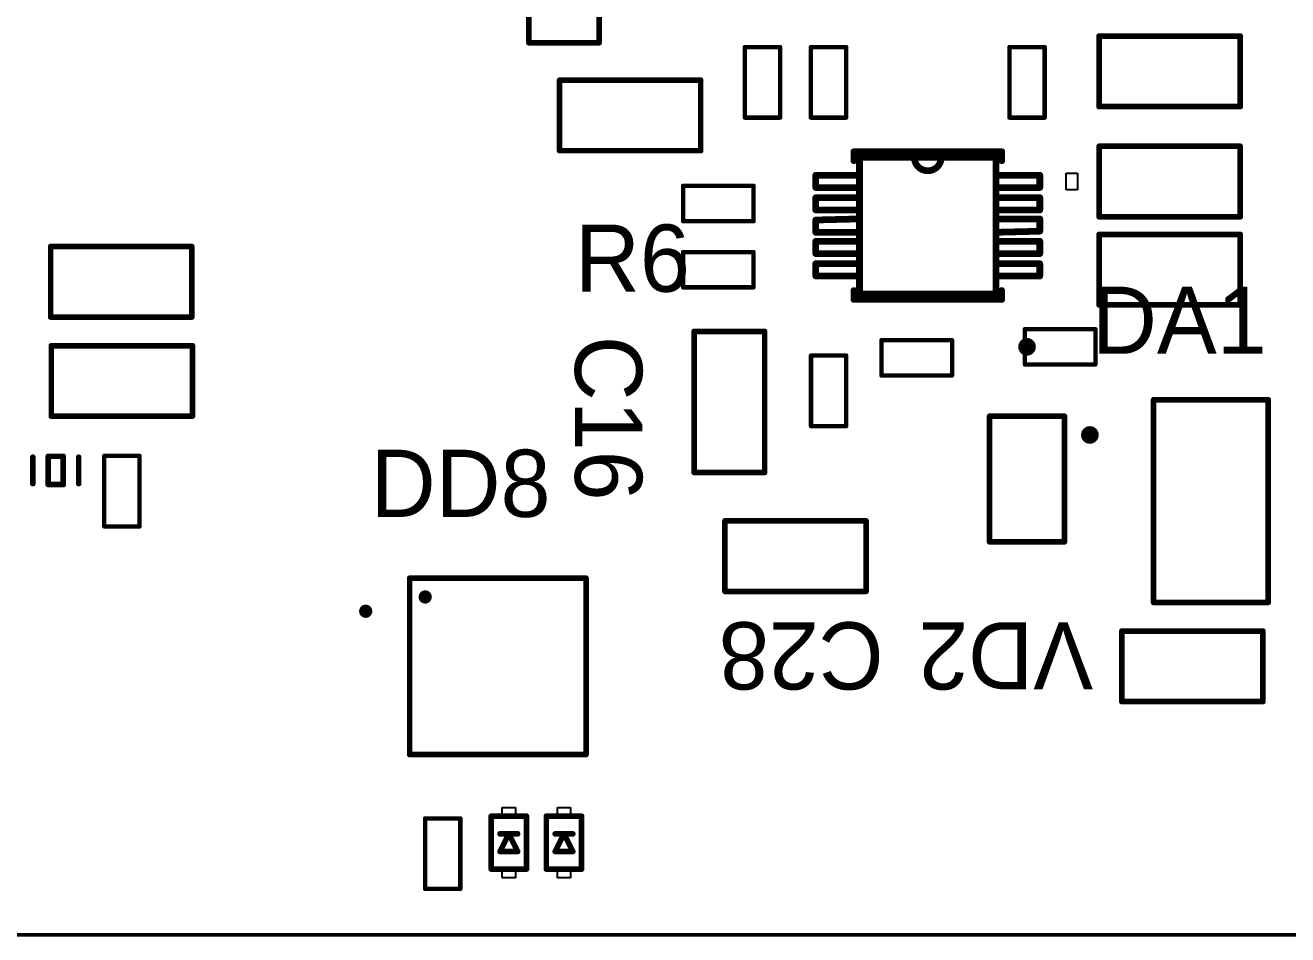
# Model space of a CAD drawing. Extents: x 3177 to 3597, y 105 to 402.
# Drawn here: x 3313.54 to 3342.17, y 282.22 to 302.86 of the extents above; entities that cross this region are included whole.
import ezdxf

# ---------------------------------------------------------------- set-up
doc = ezdxf.new("R2010")
doc.units = 0
doc.header["$MEASUREMENT"] = 0
doc.layers.get('0').update_dxf_attribs({"linetype": 'CONTINUOUS'})
for name, color, linetype in [('KeepOutLayer', 6, 'CONTINUOUS'), ('Mechanical13', 56, 'CONTINUOUS'), ('TopOverlay', 2, 'CONTINUOUS')]:
    doc.layers.add(name, color=color, linetype=linetype)

# ---------------------------------------------------------------- blocks, each defined once
blk = doc.blocks.new('CAP3216X125N_10')
at = {"layer": 'Mechanical13', "const_width": 0.127}
for points in [[(-1.6, -0.8), (-1.6, 0.8)], [(-1.6, 0.8), (1.6, 0.8)], [(1.6, -0.8), (1.6, 0.8)], [(-1.6, -0.8), (1.6, -0.8)]]:
    blk.add_lwpolyline(points, dxfattribs=at)
at = {"layer": 'Mechanical13', "const_width": 0.0635}
for points in [[(-1.632, 0.8, 1), (-1.568, 0.8, 1)], [(-1.632, 0.8, 1), (-1.568, 0.8, 1)], [(1.568, 0.8, 1), (1.632, 0.8, 1)], [(1.568, 0.8, 1), (1.632, 0.8, 1)], [(-1.632, -0.8, 1), (-1.568, -0.8, 1)], [(-1.632, -0.8, 1), (-1.568, -0.8, 1)], [(1.568, -0.8, 1), (1.632, -0.8, 1)], [(1.568, -0.8, 1), (1.632, -0.8, 1)]]:
    blk.add_lwpolyline(points, format="xyb", close=True, dxfattribs=at)
blk = doc.blocks.new('CAP3216X125N_14')
at = {"layer": 'Mechanical13', "const_width": 0.127}
for points in [[(-1.6, -0.8), (-1.6, 0.8)], [(-1.6, 0.8), (1.6, 0.8)], [(1.6, -0.8), (1.6, 0.8)], [(-1.6, -0.8), (1.6, -0.8)]]:
    blk.add_lwpolyline(points, dxfattribs=at)
at = {"layer": 'Mechanical13', "const_width": 0.0635}
for points in [[(-1.632, 0.8, 1), (-1.568, 0.8, 1)], [(-1.632, 0.8, 1), (-1.568, 0.8, 1)], [(1.568, 0.8, 1), (1.632, 0.8, 1)], [(1.568, 0.8, 1), (1.632, 0.8, 1)], [(-1.632, -0.8, 1), (-1.568, -0.8, 1)], [(-1.632, -0.8, 1), (-1.568, -0.8, 1)], [(1.568, -0.8, 1), (1.632, -0.8, 1)], [(1.568, -0.8, 1), (1.632, -0.8, 1)]]:
    blk.add_lwpolyline(points, format="xyb", close=True, dxfattribs=at)
blk = doc.blocks.new('CAP3216X125N_16')
at = {"layer": 'Mechanical13', "const_width": 0.127}
for points in [[(-1.6, -0.8), (-1.6, 0.8)], [(1.6, 0.8), (-1.6, 0.8)], [(1.6, -0.8), (1.6, 0.8)], [(1.6, -0.8), (-1.6, -0.8)]]:
    blk.add_lwpolyline(points, dxfattribs=at)
at = {"layer": 'Mechanical13', "const_width": 0.0635}
for points in [[(-1.632, 0.8, 1), (-1.568, 0.8, 1)], [(-1.632, 0.8, 1), (-1.568, 0.8, 1)], [(1.568, 0.8, 1), (1.632, 0.8, 1)], [(1.568, 0.8, 1), (1.632, 0.8, 1)], [(-1.632, -0.8, 1), (-1.568, -0.8, 1)], [(-1.632, -0.8, 1), (-1.568, -0.8, 1)], [(1.568, -0.8, 1), (1.632, -0.8, 1)], [(1.568, -0.8, 1), (1.632, -0.8, 1)]]:
    blk.add_lwpolyline(points, format="xyb", close=True, dxfattribs=at)
blk = doc.blocks.new('CAP3216X125N_20')
at = {"layer": 'Mechanical13', "const_width": 0.127}
for points in [[(-1.6, -0.8), (-1.6, 0.8)], [(-1.6, 0.8), (1.6, 0.8)], [(1.6, -0.8), (1.6, 0.8)], [(-1.6, -0.8), (1.6, -0.8)]]:
    blk.add_lwpolyline(points, dxfattribs=at)
at = {"layer": 'Mechanical13', "const_width": 0.0635}
for points in [[(-1.632, 0.8, 1), (-1.568, 0.8, 1)], [(-1.632, 0.8, 1), (-1.568, 0.8, 1)], [(1.568, 0.8, 1), (1.632, 0.8, 1)], [(1.568, 0.8, 1), (1.632, 0.8, 1)], [(-1.632, -0.8, 1), (-1.568, -0.8, 1)], [(-1.632, -0.8, 1), (-1.568, -0.8, 1)], [(1.568, -0.8, 1), (1.632, -0.8, 1)], [(1.568, -0.8, 1), (1.632, -0.8, 1)]]:
    blk.add_lwpolyline(points, format="xyb", close=True, dxfattribs=at)
blk = doc.blocks.new('CAP3216X125N_22')
at = {"layer": 'Mechanical13', "const_width": 0.127}
for points in [[(-1.6, -0.8), (-1.6, 0.8)], [(-1.6, 0.8), (1.6, 0.8)], [(1.6, -0.8), (1.6, 0.8)], [(-1.6, -0.8), (1.6, -0.8)]]:
    blk.add_lwpolyline(points, dxfattribs=at)
at = {"layer": 'Mechanical13', "const_width": 0.0635}
for points in [[(-1.632, 0.8, 1), (-1.568, 0.8, 1)], [(-1.632, 0.8, 1), (-1.568, 0.8, 1)], [(1.568, 0.8, 1), (1.632, 0.8, 1)], [(1.568, 0.8, 1), (1.632, 0.8, 1)], [(-1.632, -0.8, 1), (-1.568, -0.8, 1)], [(-1.632, -0.8, 1), (-1.568, -0.8, 1)], [(1.568, -0.8, 1), (1.632, -0.8, 1)], [(1.568, -0.8, 1), (1.632, -0.8, 1)]]:
    blk.add_lwpolyline(points, format="xyb", close=True, dxfattribs=at)
blk = doc.blocks.new('CAP3216X125N_23')
at = {"layer": 'Mechanical13', "const_width": 0.127}
for points in [[(-1.6, -0.8), (-1.6, 0.8)], [(-1.6, 0.8), (1.6, 0.8)], [(1.6, -0.8), (1.6, 0.8)], [(-1.6, -0.8), (1.6, -0.8)]]:
    blk.add_lwpolyline(points, dxfattribs=at)
at = {"layer": 'Mechanical13', "const_width": 0.0635}
for points in [[(-1.632, 0.8, 1), (-1.568, 0.8, 1)], [(-1.632, 0.8, 1), (-1.568, 0.8, 1)], [(1.568, 0.8, 1), (1.632, 0.8, 1)], [(1.568, 0.8, 1), (1.632, 0.8, 1)], [(-1.632, -0.8, 1), (-1.568, -0.8, 1)], [(-1.632, -0.8, 1), (-1.568, -0.8, 1)], [(1.568, -0.8, 1), (1.632, -0.8, 1)], [(1.568, -0.8, 1), (1.632, -0.8, 1)]]:
    blk.add_lwpolyline(points, format="xyb", close=True, dxfattribs=at)
blk = doc.blocks.new('CAP3216X125N_24')
at = {"layer": 'Mechanical13', "const_width": 0.127}
for points in [[(-1.6, -0.8), (-1.6, 0.8)], [(-1.6, 0.8), (1.6, 0.8)], [(1.6, -0.8), (1.6, 0.8)], [(-1.6, -0.8), (1.6, -0.8)]]:
    blk.add_lwpolyline(points, dxfattribs=at)
at = {"layer": 'Mechanical13', "const_width": 0.0635}
for points in [[(-1.632, 0.8, 1), (-1.568, 0.8, 1)], [(-1.632, 0.8, 1), (-1.568, 0.8, 1)], [(1.568, 0.8, 1), (1.632, 0.8, 1)], [(1.568, 0.8, 1), (1.632, 0.8, 1)], [(-1.632, -0.8, 1), (-1.568, -0.8, 1)], [(-1.632, -0.8, 1), (-1.568, -0.8, 1)], [(1.568, -0.8, 1), (1.632, -0.8, 1)], [(1.568, -0.8, 1), (1.632, -0.8, 1)]]:
    blk.add_lwpolyline(points, format="xyb", close=True, dxfattribs=at)
blk = doc.blocks.new('CAP3216X125N_28')
at = {"layer": 'Mechanical13', "const_width": 0.127}
for points in [[(-1.6, 0.8), (-1.6, -0.8)], [(1.6, 0.8), (-1.6, 0.8)], [(1.6, 0.8), (1.6, -0.8)], [(1.6, -0.8), (-1.6, -0.8)]]:
    blk.add_lwpolyline(points, dxfattribs=at)
at = {"layer": 'Mechanical13', "const_width": 0.0635}
for points in [[(-1.632, 0.8, 1), (-1.568, 0.8, 1)], [(-1.632, 0.8, 1), (-1.568, 0.8, 1)], [(1.568, 0.8, 1), (1.632, 0.8, 1)], [(1.568, 0.8, 1), (1.632, 0.8, 1)], [(-1.632, -0.8, 1), (-1.568, -0.8, 1)], [(-1.632, -0.8, 1), (-1.568, -0.8, 1)], [(1.568, -0.8, 1), (1.632, -0.8, 1)], [(1.568, -0.8, 1), (1.632, -0.8, 1)]]:
    blk.add_lwpolyline(points, format="xyb", close=True, dxfattribs=at)
blk = doc.blocks.new('CAP3216X125N_33')
at = {"layer": 'Mechanical13', "const_width": 0.127}
for points in [[(-1.6, -0.8), (-1.6, 0.8)], [(-1.6, 0.8), (1.6, 0.8)], [(1.6, -0.8), (1.6, 0.8)], [(-1.6, -0.8), (1.6, -0.8)]]:
    blk.add_lwpolyline(points, dxfattribs=at)
at = {"layer": 'Mechanical13', "const_width": 0.0635}
for points in [[(-1.632, 0.8, 1), (-1.568, 0.8, 1)], [(-1.632, 0.8, 1), (-1.568, 0.8, 1)], [(1.568, 0.8, 1), (1.632, 0.8, 1)], [(1.568, 0.8, 1), (1.632, 0.8, 1)], [(-1.632, -0.8, 1), (-1.568, -0.8, 1)], [(-1.632, -0.8, 1), (-1.568, -0.8, 1)], [(1.568, -0.8, 1), (1.632, -0.8, 1)], [(1.568, -0.8, 1), (1.632, -0.8, 1)]]:
    blk.add_lwpolyline(points, format="xyb", close=True, dxfattribs=at)
blk = doc.blocks.new('CAP3216X125N_37')
at = {"layer": 'Mechanical13', "const_width": 0.127}
for points in [[(-1.6, -0.8), (-1.6, 0.8)], [(1.6, 0.8), (-1.6, 0.8)], [(1.6, -0.8), (1.6, 0.8)], [(1.6, -0.8), (-1.6, -0.8)]]:
    blk.add_lwpolyline(points, dxfattribs=at)
at = {"layer": 'Mechanical13', "const_width": 0.0635}
for points in [[(-1.632, 0.8, 1), (-1.568, 0.8, 1)], [(-1.632, 0.8, 1), (-1.568, 0.8, 1)], [(1.568, 0.8, 1), (1.632, 0.8, 1)], [(1.568, 0.8, 1), (1.632, 0.8, 1)], [(-1.632, -0.8, 1), (-1.568, -0.8, 1)], [(-1.632, -0.8, 1), (-1.568, -0.8, 1)], [(1.568, -0.8, 1), (1.632, -0.8, 1)], [(1.568, -0.8, 1), (1.632, -0.8, 1)]]:
    blk.add_lwpolyline(points, format="xyb", close=True, dxfattribs=at)
blk = doc.blocks.new('REG_MCP1702T_3302E_MB_49')
at = {"layer": 'Mechanical13', "const_width": 0.127}
for points in [[(-1.13, 2.3), (1.47, 2.3)], [(-1.13, -2.3), (-1.13, 2.3)], [(1.47, -2.3), (1.47, 2.3)], [(-1.13, -2.3), (1.47, -2.3)]]:
    blk.add_lwpolyline(points, dxfattribs=at)
at = {"layer": 'Mechanical13'}
for points, const_width in [([(-1.162, 2.3, 1), (-1.098, 2.3, 1)], 0.0635), ([(-1.162, 2.3, 1), (-1.098, 2.3, 1)], 0.0635), ([(1.438, 2.3, 1), (1.502, 2.3, 1)], 0.0635), ([(1.438, 2.3, 1), (1.502, 2.3, 1)], 0.0635), ([(-2.475, 1.5, 1), (-2.675, 1.5, 1)], 0.2), ([(-2.725, 1.5, 1), (-2.625, 1.5, 1)], 0.1), ([(-2.525, 1.5, 1), (-2.425, 1.5, 1)], 0.1), ([(-1.162, -2.3, 1), (-1.098, -2.3, 1)], 0.0635), ([(-1.162, -2.3, 1), (-1.098, -2.3, 1)], 0.0635), ([(1.438, -2.3, 1), (1.502, -2.3, 1)], 0.0635), ([(1.438, -2.3, 1), (1.502, -2.3, 1)], 0.0635)]:
    blk.add_lwpolyline(points, format="xyb", close=True, dxfattribs=dict(at, const_width=const_width))
at = {"layer": 'TopOverlay', "const_width": 0.127}
for points in [[(-1.13, 2.3), (1.47, 2.3)], [(1.47, 0.92), (1.47, 2.3)], [(1.47, -2.3), (1.47, -0.92)], [(-1.13, -2.3), (1.47, -2.3)]]:
    blk.add_lwpolyline(points, dxfattribs=at)
at = {"layer": 'TopOverlay'}
for points, const_width in [([(-1.162, 2.3, 1), (-1.098, 2.3, 1)], 0.0635), ([(1.438, 2.3, 1), (1.502, 2.3, 1)], 0.0635), ([(1.438, 2.3, 1), (1.502, 2.3, 1)], 0.0635), ([(-2.475, 1.5, 1), (-2.675, 1.5, 1)], 0.2), ([(-2.725, 1.5, 1), (-2.625, 1.5, 1)], 0.1), ([(-2.525, 1.5, 1), (-2.425, 1.5, 1)], 0.1), ([(1.438, 0.92, 1), (1.502, 0.92, 1)], 0.0635), ([(1.438, -0.92, 1), (1.502, -0.92, 1)], 0.0635), ([(-1.162, -2.3, 1), (-1.098, -2.3, 1)], 0.0635), ([(1.438, -2.3, 1), (1.502, -2.3, 1)], 0.0635), ([(1.438, -2.3, 1), (1.502, -2.3, 1)], 0.0635)]:
    blk.add_lwpolyline(points, format="xyb", close=True, dxfattribs=dict(at, const_width=const_width))
blk = doc.blocks.new('MSOP_10_MS_55')
at = {"layer": 'Mechanical13', "const_width": 0.152}
for points in [[(-1.549, 1.549), (-0.305, 1.549)], [(-1.549, -1.549), (-1.549, 1.549)], [(-0.305, 1.549), (0.305, 1.549)], [(0.305, 1.549), (1.549, 1.549)], [(1.549, -1.549), (1.549, 1.549)], [(-2.54, 1.143), (-1.549, 1.143)], [(-2.54, 0.864), (-2.54, 1.143)], [(-1.549, 0.864), (-1.549, 1.143)], [(1.549, 0.864), (1.549, 1.143)], [(1.549, 1.143), (2.54, 1.143)], [(2.54, 0.864), (2.54, 1.143)], [(-2.54, 0.864), (-1.549, 0.864)], [(1.549, 0.864), (2.54, 0.864)], [(-2.54, 0.635), (-1.549, 0.635)], [(-2.54, 0.356), (-2.54, 0.635)], [(-1.549, 0.356), (-1.549, 0.635)], [(1.549, 0.356), (1.549, 0.635)], [(1.549, 0.635), (2.54, 0.635)], [(2.54, 0.356), (2.54, 0.635)], [(-2.54, 0.356), (-1.549, 0.356)], [(1.549, 0.356), (2.54, 0.356)], [(-2.54, 0.127), (-1.549, 0.152)], [(-2.54, -0.152), (-2.54, 0.127)], [(-1.549, -0.152), (-1.549, 0.152)], [(1.549, -0.152), (1.549, 0.152)], [(1.549, 0.152), (2.54, 0.152)], [(2.54, -0.127), (2.54, 0.152)], [(-2.54, -0.152), (-1.549, -0.152)], [(-2.54, -0.356), (-1.549, -0.356)], [(-2.54, -0.635), (-2.54, -0.356)], [(-1.549, -0.635), (-1.549, -0.356)], [(1.549, -0.152), (2.54, -0.127)], [(1.549, -0.635), (1.549, -0.356)], [(1.549, -0.356), (2.54, -0.356)], [(2.54, -0.635), (2.54, -0.356)], [(-2.54, -0.635), (-1.549, -0.635)], [(1.549, -0.635), (2.54, -0.635)], [(-2.54, -0.864), (-1.549, -0.864)], [(-2.54, -1.143), (-2.54, -0.864)], [(-1.549, -1.143), (-1.549, -0.864)], [(1.549, -1.143), (1.549, -0.864)], [(1.549, -0.864), (2.54, -0.864)], [(2.54, -1.143), (2.54, -0.864)], [(-2.54, -1.143), (-1.549, -1.143)], [(1.549, -1.143), (2.54, -1.143)], [(-1.549, -1.549), (1.549, -1.549)]]:
    blk.add_lwpolyline(points, dxfattribs=at)
at = {"layer": 'Mechanical13', "const_width": 0.0762}
for points in [[(-1.587, 1.549, 1), (-1.511, 1.549, 1)], [(-1.587, 1.549, 1), (-1.511, 1.549, 1)], [(-0.343, 1.549, 1), (-0.267, 1.549, 1)], [(-0.343, 1.549, 1), (-0.267, 1.549, 1)], [(-0.343, 1.549, 1), (-0.267, 1.549, 1)], [(0.267, 1.549, 1), (0.343, 1.549, 1)], [(0.267, 1.549, 1), (0.343, 1.549, 1)], [(0.267, 1.549, 1), (0.343, 1.549, 1)], [(1.511, 1.549, 1), (1.588, 1.549, 1)], [(1.511, 1.549, 1), (1.588, 1.549, 1)], [(-2.578, 1.143, 1), (-2.502, 1.143, 1)], [(-2.578, 1.143, 1), (-2.502, 1.143, 1)], [(-1.587, 1.143, 1), (-1.511, 1.143, 1)], [(-1.587, 1.143, 1), (-1.511, 1.143, 1)], [(1.511, 1.143, 1), (1.588, 1.143, 1)], [(1.511, 1.143, 1), (1.588, 1.143, 1)], [(2.502, 1.143, 1), (2.578, 1.143, 1)], [(2.502, 1.143, 1), (2.578, 1.143, 1)], [(-2.578, 0.864, 1), (-2.502, 0.864, 1)], [(-2.578, 0.864, 1), (-2.502, 0.864, 1)], [(-1.587, 0.864, 1), (-1.511, 0.864, 1)], [(-1.587, 0.864, 1), (-1.511, 0.864, 1)], [(1.511, 0.864, 1), (1.588, 0.864, 1)], [(1.511, 0.864, 1), (1.588, 0.864, 1)], [(2.502, 0.864, 1), (2.578, 0.864, 1)], [(2.502, 0.864, 1), (2.578, 0.864, 1)], [(-2.578, 0.635, 1), (-2.502, 0.635, 1)], [(-2.578, 0.635, 1), (-2.502, 0.635, 1)], [(-1.587, 0.635, 1), (-1.511, 0.635, 1)], [(-1.587, 0.635, 1), (-1.511, 0.635, 1)], [(1.511, 0.635, 1), (1.588, 0.635, 1)], [(1.511, 0.635, 1), (1.588, 0.635, 1)], [(2.502, 0.635, 1), (2.578, 0.635, 1)], [(2.502, 0.635, 1), (2.578, 0.635, 1)], [(-2.578, 0.356, 1), (-2.502, 0.356, 1)], [(-2.578, 0.356, 1), (-2.502, 0.356, 1)], [(-1.587, 0.356, 1), (-1.511, 0.356, 1)], [(-1.587, 0.356, 1), (-1.511, 0.356, 1)], [(1.511, 0.356, 1), (1.588, 0.356, 1)], [(1.511, 0.356, 1), (1.588, 0.356, 1)], [(2.502, 0.356, 1), (2.578, 0.356, 1)], [(2.502, 0.356, 1), (2.578, 0.356, 1)], [(-2.578, 0.127, 1), (-2.502, 0.127, 1)], [(-2.578, 0.127, 1), (-2.502, 0.127, 1)], [(-1.587, 0.152, 1), (-1.511, 0.152, 1)], [(-1.587, 0.152, 1), (-1.511, 0.152, 1)], [(1.511, 0.152, 1), (1.588, 0.152, 1)], [(1.511, 0.152, 1), (1.588, 0.152, 1)], [(2.502, 0.152, 1), (2.578, 0.152, 1)], [(2.502, 0.152, 1), (2.578, 0.152, 1)], [(-2.578, -0.152, 1), (-2.502, -0.152, 1)], [(-2.578, -0.152, 1), (-2.502, -0.152, 1)], [(-2.578, -0.356, 1), (-2.502, -0.356, 1)], [(-2.578, -0.356, 1), (-2.502, -0.356, 1)], [(-1.587, -0.152, 1), (-1.511, -0.152, 1)], [(-1.587, -0.152, 1), (-1.511, -0.152, 1)], [(-1.587, -0.356, 1), (-1.511, -0.356, 1)], [(-1.587, -0.356, 1), (-1.511, -0.356, 1)], [(1.511, -0.152, 1), (1.588, -0.152, 1)], [(1.511, -0.152, 1), (1.588, -0.152, 1)], [(1.511, -0.356, 1), (1.588, -0.356, 1)], [(1.511, -0.356, 1), (1.588, -0.356, 1)], [(2.502, -0.127, 1), (2.578, -0.127, 1)], [(2.502, -0.127, 1), (2.578, -0.127, 1)], [(2.502, -0.356, 1), (2.578, -0.356, 1)], [(2.502, -0.356, 1), (2.578, -0.356, 1)], [(-2.578, -0.635, 1), (-2.502, -0.635, 1)], [(-2.578, -0.635, 1), (-2.502, -0.635, 1)], [(-1.587, -0.635, 1), (-1.511, -0.635, 1)], [(-1.587, -0.635, 1), (-1.511, -0.635, 1)], [(1.511, -0.635, 1), (1.588, -0.635, 1)], [(1.511, -0.635, 1), (1.588, -0.635, 1)], [(2.502, -0.635, 1), (2.578, -0.635, 1)], [(2.502, -0.635, 1), (2.578, -0.635, 1)], [(-2.578, -0.864, 1), (-2.502, -0.864, 1)], [(-2.578, -0.864, 1), (-2.502, -0.864, 1)], [(-1.587, -0.864, 1), (-1.511, -0.864, 1)], [(-1.587, -0.864, 1), (-1.511, -0.864, 1)], [(1.511, -0.864, 1), (1.588, -0.864, 1)], [(1.511, -0.864, 1), (1.588, -0.864, 1)], [(2.502, -0.864, 1), (2.578, -0.864, 1)], [(2.502, -0.864, 1), (2.578, -0.864, 1)], [(-2.578, -1.143, 1), (-2.502, -1.143, 1)], [(-2.578, -1.143, 1), (-2.502, -1.143, 1)], [(-1.587, -1.143, 1), (-1.511, -1.143, 1)], [(-1.587, -1.143, 1), (-1.511, -1.143, 1)], [(1.511, -1.143, 1), (1.588, -1.143, 1)], [(1.511, -1.143, 1), (1.588, -1.143, 1)], [(2.502, -1.143, 1), (2.578, -1.143, 1)], [(2.502, -1.143, 1), (2.578, -1.143, 1)], [(-1.587, -1.549, 1), (-1.511, -1.549, 1)], [(-1.587, -1.549, 1), (-1.511, -1.549, 1)], [(1.511, -1.549, 1), (1.588, -1.549, 1)], [(1.511, -1.549, 1), (1.588, -1.549, 1)]]:
    blk.add_lwpolyline(points, format="xyb", close=True, dxfattribs=at)
at = {"layer": 'Mechanical13', "const_width": 0.152}
blk.add_lwpolyline([(0.305, 1.549, -1), (-0.305, 1.549)], format="xyb", dxfattribs=at)
at = {"layer": 'TopOverlay'}
for p, q in [((3.137, 0.81), (3.137, 1.191)), ((3.137, 1.191), (3.391, 1.191)), ((3.391, 1.191), (3.391, 0.81)), ((3.391, 0.81), (3.137, 0.81))]:
    blk.add_line(p, q, dxfattribs=at)
at = {"layer": 'TopOverlay', "const_width": 0.152}
for points in [[(-1.676, 1.676), (1.676, 1.676)], [(-1.676, 1.473), (-1.676, 1.676)], [(1.676, 1.473), (1.676, 1.676)], [(-1.676, -1.676), (-1.676, -1.473)], [(1.676, -1.676), (1.676, -1.473)], [(-1.676, -1.676), (1.676, -1.676)]]:
    blk.add_lwpolyline(points, dxfattribs=at)
at = {"layer": 'TopOverlay', "const_width": 0.0762}
for points in [[(-1.714, 1.676, 1), (-1.638, 1.676, 1)], [(-1.714, 1.676, 1), (-1.638, 1.676, 1)], [(1.638, 1.676, 1), (1.715, 1.676, 1)], [(1.638, 1.676, 1), (1.715, 1.676, 1)], [(-1.714, 1.473, 1), (-1.638, 1.473, 1)], [(1.638, 1.473, 1), (1.715, 1.473, 1)], [(-1.714, -1.473, 1), (-1.638, -1.473, 1)], [(1.638, -1.473, 1), (1.715, -1.473, 1)], [(-1.714, -1.676, 1), (-1.638, -1.676, 1)], [(-1.714, -1.676, 1), (-1.638, -1.676, 1)], [(1.638, -1.676, 1), (1.715, -1.676, 1)], [(1.638, -1.676, 1), (1.715, -1.676, 1)]]:
    blk.add_lwpolyline(points, format="xyb", close=True, dxfattribs=at)
blk = doc.blocks.new('QFN50P400X400X80_25N_58')
at = {"layer": 'Mechanical13', "const_width": 0.127}
for points in [[(-2, -2), (-2, 2)], [(-2, 2), (2, 2)], [(2, -2), (2, 2)], [(-2, -2), (2, -2)]]:
    blk.add_lwpolyline(points, dxfattribs=at)
at = {"layer": 'Mechanical13'}
for points, const_width in [([(-2.032, 2, 1), (-1.968, 2, 1)], 0.0635), ([(-2.032, 2, 1), (-1.968, 2, 1)], 0.0635), ([(1.968, 2, 1), (2.032, 2, 1)], 0.0635), ([(1.968, 2, 1), (2.032, 2, 1)], 0.0635), ([(-1.572, 1.574, 1), (-1.722, 1.574, 1)], 0.15), ([(-1.76, 1.574, 1), (-1.685, 1.574, 1)], 0.075), ([(-1.609, 1.574, 1), (-1.534, 1.574, 1)], 0.075), ([(-2.032, -2, 1), (-1.968, -2, 1)], 0.0635), ([(-2.032, -2, 1), (-1.968, -2, 1)], 0.0635), ([(1.968, -2, 1), (2.032, -2, 1)], 0.0635), ([(1.968, -2, 1), (2.032, -2, 1)], 0.0635)]:
    blk.add_lwpolyline(points, format="xyb", close=True, dxfattribs=dict(at, const_width=const_width))
at = {"layer": 'TopOverlay', "const_width": 0.127}
for points in [[(-2, 2), (-1.63, 2)], [(-2, 1.623), (-2, 2)], [(1.628, 2), (2, 2)], [(2, 1.606), (2, 2)], [(-2, -2), (-2, -1.639)], [(2, -2), (2, -1.643)], [(-2, -2), (-1.625, -2)], [(1.612, -2), (2, -2)]]:
    blk.add_lwpolyline(points, dxfattribs=at)
at = {"layer": 'TopOverlay'}
for points, const_width in [([(-2.032, 2, 1), (-1.968, 2, 1)], 0.0635), ([(-2.032, 2, 1), (-1.968, 2, 1)], 0.0635), ([(-1.662, 2, 1), (-1.598, 2, 1)], 0.0635), ([(1.596, 2, 1), (1.66, 2, 1)], 0.0635), ([(1.968, 2, 1), (2.032, 2, 1)], 0.0635), ([(1.968, 2, 1), (2.032, 2, 1)], 0.0635), ([(-2.032, 1.623, 1), (-1.968, 1.623, 1)], 0.0635), ([(1.968, 1.606, 1), (2.032, 1.606, 1)], 0.0635), ([(-2.921, 1.25, 1), (-3.071, 1.25, 1)], 0.15), ([(-3.109, 1.25, 1), (-3.034, 1.25, 1)], 0.075), ([(-2.959, 1.25, 1), (-2.883, 1.25, 1)], 0.075), ([(-2.032, -1.639, 1), (-1.968, -1.639, 1)], 0.0635), ([(1.968, -1.643, 1), (2.032, -1.643, 1)], 0.0635), ([(-2.032, -2, 1), (-1.968, -2, 1)], 0.0635), ([(-2.032, -2, 1), (-1.968, -2, 1)], 0.0635), ([(-1.657, -2, 1), (-1.593, -2, 1)], 0.0635), ([(1.58, -2, 1), (1.644, -2, 1)], 0.0635), ([(1.968, -2, 1), (2.032, -2, 1)], 0.0635), ([(1.968, -2, 1), (2.032, -2, 1)], 0.0635)]:
    blk.add_lwpolyline(points, format="xyb", close=True, dxfattribs=dict(at, const_width=const_width))
blk = doc.blocks.new('___0603_64')
at = {"layer": 'KeepOutLayer', "const_width": 0.1}
for points in [[(-0.8, -0.4), (-0.8, 0.4)], [(0.8, 0.4), (-0.8, 0.4)], [(0.8, -0.4), (0.8, 0.4)], [(0.8, -0.4), (-0.8, -0.4)]]:
    blk.add_lwpolyline(points, dxfattribs=at)
at = {"layer": 'KeepOutLayer', "const_width": 0.05}
for points in [[(-0.825, 0.4, 1), (-0.775, 0.4, 1)], [(-0.825, 0.4, 1), (-0.775, 0.4, 1)], [(0.775, 0.4, 1), (0.825, 0.4, 1)], [(0.775, 0.4, 1), (0.825, 0.4, 1)], [(-0.825, -0.4, 1), (-0.775, -0.4, 1)], [(-0.825, -0.4, 1), (-0.775, -0.4, 1)], [(0.775, -0.4, 1), (0.825, -0.4, 1)], [(0.775, -0.4, 1), (0.825, -0.4, 1)]]:
    blk.add_lwpolyline(points, format="xyb", close=True, dxfattribs=at)
at = {"layer": 'TopOverlay', "const_width": 0.1}
for points in [[(0.25, 0.4), (-0.25, 0.4)], [(0.25, -0.4), (-0.25, -0.4)]]:
    blk.add_lwpolyline(points, dxfattribs=at)
at = {"layer": 'TopOverlay', "const_width": 0.05}
for points in [[(-0.275, 0.4, 1), (-0.225, 0.4, 1)], [(0.225, 0.4, 1), (0.275, 0.4, 1)], [(-0.275, -0.4, 1), (-0.225, -0.4, 1)], [(0.225, -0.4, 1), (0.275, -0.4, 1)]]:
    blk.add_lwpolyline(points, format="xyb", close=True, dxfattribs=at)
blk = doc.blocks.new('___0603_65')
at = {"layer": 'KeepOutLayer', "const_width": 0.1}
for points in [[(-0.8, -0.4), (-0.8, 0.4)], [(-0.8, 0.4), (0.8, 0.4)], [(0.8, -0.4), (0.8, 0.4)], [(-0.8, -0.4), (0.8, -0.4)]]:
    blk.add_lwpolyline(points, dxfattribs=at)
at = {"layer": 'KeepOutLayer', "const_width": 0.05}
for points in [[(-0.825, 0.4, 1), (-0.775, 0.4, 1)], [(-0.825, 0.4, 1), (-0.775, 0.4, 1)], [(0.775, 0.4, 1), (0.825, 0.4, 1)], [(0.775, 0.4, 1), (0.825, 0.4, 1)], [(-0.825, -0.4, 1), (-0.775, -0.4, 1)], [(-0.825, -0.4, 1), (-0.775, -0.4, 1)], [(0.775, -0.4, 1), (0.825, -0.4, 1)], [(0.775, -0.4, 1), (0.825, -0.4, 1)]]:
    blk.add_lwpolyline(points, format="xyb", close=True, dxfattribs=at)
at = {"layer": 'TopOverlay', "const_width": 0.1}
for points in [[(-0.25, 0.4), (0.25, 0.4)], [(-0.25, -0.4), (0.25, -0.4)]]:
    blk.add_lwpolyline(points, dxfattribs=at)
at = {"layer": 'TopOverlay', "const_width": 0.05}
for points in [[(-0.275, 0.4, 1), (-0.225, 0.4, 1)], [(0.225, 0.4, 1), (0.275, 0.4, 1)], [(-0.275, -0.4, 1), (-0.225, -0.4, 1)], [(0.225, -0.4, 1), (0.275, -0.4, 1)]]:
    blk.add_lwpolyline(points, format="xyb", close=True, dxfattribs=at)
blk = doc.blocks.new('___0603_66')
at = {"layer": 'KeepOutLayer', "const_width": 0.1}
for points in [[(-0.8, -0.4), (-0.8, 0.4)], [(-0.8, 0.4), (0.8, 0.4)], [(0.8, -0.4), (0.8, 0.4)], [(-0.8, -0.4), (0.8, -0.4)]]:
    blk.add_lwpolyline(points, dxfattribs=at)
at = {"layer": 'KeepOutLayer', "const_width": 0.05}
for points in [[(-0.825, 0.4, 1), (-0.775, 0.4, 1)], [(-0.825, 0.4, 1), (-0.775, 0.4, 1)], [(0.775, 0.4, 1), (0.825, 0.4, 1)], [(0.775, 0.4, 1), (0.825, 0.4, 1)], [(-0.825, -0.4, 1), (-0.775, -0.4, 1)], [(-0.825, -0.4, 1), (-0.775, -0.4, 1)], [(0.775, -0.4, 1), (0.825, -0.4, 1)], [(0.775, -0.4, 1), (0.825, -0.4, 1)]]:
    blk.add_lwpolyline(points, format="xyb", close=True, dxfattribs=at)
at = {"layer": 'TopOverlay', "const_width": 0.1}
for points in [[(-0.25, 0.4), (0.25, 0.4)], [(-0.25, -0.4), (0.25, -0.4)]]:
    blk.add_lwpolyline(points, dxfattribs=at)
at = {"layer": 'TopOverlay', "const_width": 0.05}
for points in [[(-0.275, 0.4, 1), (-0.225, 0.4, 1)], [(0.225, 0.4, 1), (0.275, 0.4, 1)], [(-0.275, -0.4, 1), (-0.225, -0.4, 1)], [(0.225, -0.4, 1), (0.275, -0.4, 1)]]:
    blk.add_lwpolyline(points, format="xyb", close=True, dxfattribs=at)
blk = doc.blocks.new('___0603_67')
at = {"layer": 'KeepOutLayer', "const_width": 0.1}
for points in [[(-0.8, 0.4), (-0.8, -0.4)], [(0.8, 0.4), (-0.8, 0.4)], [(0.8, 0.4), (0.8, -0.4)], [(0.8, -0.4), (-0.8, -0.4)]]:
    blk.add_lwpolyline(points, dxfattribs=at)
at = {"layer": 'KeepOutLayer', "const_width": 0.05}
for points in [[(-0.825, 0.4, 1), (-0.775, 0.4, 1)], [(-0.825, 0.4, 1), (-0.775, 0.4, 1)], [(0.775, 0.4, 1), (0.825, 0.4, 1)], [(0.775, 0.4, 1), (0.825, 0.4, 1)], [(-0.825, -0.4, 1), (-0.775, -0.4, 1)], [(-0.825, -0.4, 1), (-0.775, -0.4, 1)], [(0.775, -0.4, 1), (0.825, -0.4, 1)], [(0.775, -0.4, 1), (0.825, -0.4, 1)]]:
    blk.add_lwpolyline(points, format="xyb", close=True, dxfattribs=at)
at = {"layer": 'TopOverlay', "const_width": 0.1}
for points in [[(0.25, 0.4), (-0.25, 0.4)], [(0.25, -0.4), (-0.25, -0.4)]]:
    blk.add_lwpolyline(points, dxfattribs=at)
at = {"layer": 'TopOverlay', "const_width": 0.05}
for points in [[(-0.275, 0.4, 1), (-0.225, 0.4, 1)], [(0.225, 0.4, 1), (0.275, 0.4, 1)], [(-0.275, -0.4, 1), (-0.225, -0.4, 1)], [(0.225, -0.4, 1), (0.275, -0.4, 1)]]:
    blk.add_lwpolyline(points, format="xyb", close=True, dxfattribs=at)
blk = doc.blocks.new('___0603_75')
at = {"layer": 'KeepOutLayer', "const_width": 0.1}
for points in [[(-0.8, 0.4), (-0.8, -0.4)], [(-0.8, 0.4), (0.8, 0.4)], [(0.8, 0.4), (0.8, -0.4)], [(-0.8, -0.4), (0.8, -0.4)]]:
    blk.add_lwpolyline(points, dxfattribs=at)
at = {"layer": 'KeepOutLayer', "const_width": 0.05}
for points in [[(-0.825, 0.4, 1), (-0.775, 0.4, 1)], [(-0.825, 0.4, 1), (-0.775, 0.4, 1)], [(0.775, 0.4, 1), (0.825, 0.4, 1)], [(0.775, 0.4, 1), (0.825, 0.4, 1)], [(-0.825, -0.4, 1), (-0.775, -0.4, 1)], [(-0.825, -0.4, 1), (-0.775, -0.4, 1)], [(0.775, -0.4, 1), (0.825, -0.4, 1)], [(0.775, -0.4, 1), (0.825, -0.4, 1)]]:
    blk.add_lwpolyline(points, format="xyb", close=True, dxfattribs=at)
at = {"layer": 'TopOverlay', "const_width": 0.1}
for points in [[(-0.25, 0.4), (0.25, 0.4)], [(-0.25, -0.4), (0.25, -0.4)]]:
    blk.add_lwpolyline(points, dxfattribs=at)
at = {"layer": 'TopOverlay', "const_width": 0.05}
for points in [[(-0.275, 0.4, 1), (-0.225, 0.4, 1)], [(0.225, 0.4, 1), (0.275, 0.4, 1)], [(-0.275, -0.4, 1), (-0.225, -0.4, 1)], [(0.225, -0.4, 1), (0.275, -0.4, 1)]]:
    blk.add_lwpolyline(points, format="xyb", close=True, dxfattribs=at)
blk = doc.blocks.new('___0603_76')
at = {"layer": 'KeepOutLayer', "const_width": 0.1}
for points in [[(-0.8, -0.4), (-0.8, 0.4)], [(0.8, 0.4), (-0.8, 0.4)], [(0.8, -0.4), (0.8, 0.4)], [(0.8, -0.4), (-0.8, -0.4)]]:
    blk.add_lwpolyline(points, dxfattribs=at)
at = {"layer": 'KeepOutLayer', "const_width": 0.05}
for points in [[(-0.825, 0.4, 1), (-0.775, 0.4, 1)], [(-0.825, 0.4, 1), (-0.775, 0.4, 1)], [(0.775, 0.4, 1), (0.825, 0.4, 1)], [(0.775, 0.4, 1), (0.825, 0.4, 1)], [(-0.825, -0.4, 1), (-0.775, -0.4, 1)], [(-0.825, -0.4, 1), (-0.775, -0.4, 1)], [(0.775, -0.4, 1), (0.825, -0.4, 1)], [(0.775, -0.4, 1), (0.825, -0.4, 1)]]:
    blk.add_lwpolyline(points, format="xyb", close=True, dxfattribs=at)
at = {"layer": 'TopOverlay', "const_width": 0.1}
for points in [[(0.25, 0.4), (-0.25, 0.4)], [(0.25, -0.4), (-0.25, -0.4)]]:
    blk.add_lwpolyline(points, dxfattribs=at)
at = {"layer": 'TopOverlay', "const_width": 0.05}
for points in [[(-0.275, 0.4, 1), (-0.225, 0.4, 1)], [(0.225, 0.4, 1), (0.275, 0.4, 1)], [(-0.275, -0.4, 1), (-0.225, -0.4, 1)], [(0.225, -0.4, 1), (0.275, -0.4, 1)]]:
    blk.add_lwpolyline(points, format="xyb", close=True, dxfattribs=at)
blk = doc.blocks.new('___0603_77')
at = {"layer": 'KeepOutLayer', "const_width": 0.1}
for points in [[(-0.8, -0.4), (-0.8, 0.4)], [(-0.8, 0.4), (0.8, 0.4)], [(0.8, -0.4), (0.8, 0.4)], [(-0.8, -0.4), (0.8, -0.4)]]:
    blk.add_lwpolyline(points, dxfattribs=at)
at = {"layer": 'KeepOutLayer', "const_width": 0.05}
for points in [[(-0.825, 0.4, 1), (-0.775, 0.4, 1)], [(-0.825, 0.4, 1), (-0.775, 0.4, 1)], [(0.775, 0.4, 1), (0.825, 0.4, 1)], [(0.775, 0.4, 1), (0.825, 0.4, 1)], [(-0.825, -0.4, 1), (-0.775, -0.4, 1)], [(-0.825, -0.4, 1), (-0.775, -0.4, 1)], [(0.775, -0.4, 1), (0.825, -0.4, 1)], [(0.775, -0.4, 1), (0.825, -0.4, 1)]]:
    blk.add_lwpolyline(points, format="xyb", close=True, dxfattribs=at)
at = {"layer": 'TopOverlay', "const_width": 0.1}
for points in [[(-0.25, 0.4), (0.25, 0.4)], [(-0.25, -0.4), (0.25, -0.4)]]:
    blk.add_lwpolyline(points, dxfattribs=at)
at = {"layer": 'TopOverlay', "const_width": 0.05}
for points in [[(-0.275, 0.4, 1), (-0.225, 0.4, 1)], [(0.225, 0.4, 1), (0.275, 0.4, 1)], [(-0.275, -0.4, 1), (-0.225, -0.4, 1)], [(0.225, -0.4, 1), (0.275, -0.4, 1)]]:
    blk.add_lwpolyline(points, format="xyb", close=True, dxfattribs=at)
blk = doc.blocks.new('___0603_78')
at = {"layer": 'KeepOutLayer', "const_width": 0.1}
for points in [[(-0.8, 0.4), (-0.8, -0.4)], [(-0.8, 0.4), (0.8, 0.4)], [(0.8, 0.4), (0.8, -0.4)], [(-0.8, -0.4), (0.8, -0.4)]]:
    blk.add_lwpolyline(points, dxfattribs=at)
at = {"layer": 'KeepOutLayer', "const_width": 0.05}
for points in [[(-0.825, 0.4, 1), (-0.775, 0.4, 1)], [(-0.825, 0.4, 1), (-0.775, 0.4, 1)], [(0.775, 0.4, 1), (0.825, 0.4, 1)], [(0.775, 0.4, 1), (0.825, 0.4, 1)], [(-0.825, -0.4, 1), (-0.775, -0.4, 1)], [(-0.825, -0.4, 1), (-0.775, -0.4, 1)], [(0.775, -0.4, 1), (0.825, -0.4, 1)], [(0.775, -0.4, 1), (0.825, -0.4, 1)]]:
    blk.add_lwpolyline(points, format="xyb", close=True, dxfattribs=at)
at = {"layer": 'TopOverlay', "const_width": 0.1}
for points in [[(-0.25, 0.4), (0.25, 0.4)], [(-0.25, -0.4), (0.25, -0.4)]]:
    blk.add_lwpolyline(points, dxfattribs=at)
at = {"layer": 'TopOverlay', "const_width": 0.05}
for points in [[(-0.275, 0.4, 1), (-0.225, 0.4, 1)], [(0.225, 0.4, 1), (0.275, 0.4, 1)], [(-0.275, -0.4, 1), (-0.225, -0.4, 1)], [(0.225, -0.4, 1), (0.275, -0.4, 1)]]:
    blk.add_lwpolyline(points, format="xyb", close=True, dxfattribs=at)
blk = doc.blocks.new('___0603_98')
at = {"layer": 'KeepOutLayer', "const_width": 0.1}
for points in [[(-0.8, -0.4), (-0.8, 0.4)], [(0.8, 0.4), (-0.8, 0.4)], [(0.8, -0.4), (0.8, 0.4)], [(0.8, -0.4), (-0.8, -0.4)]]:
    blk.add_lwpolyline(points, dxfattribs=at)
at = {"layer": 'KeepOutLayer', "const_width": 0.05}
for points in [[(-0.825, 0.4, 1), (-0.775, 0.4, 1)], [(-0.825, 0.4, 1), (-0.775, 0.4, 1)], [(0.775, 0.4, 1), (0.825, 0.4, 1)], [(0.775, 0.4, 1), (0.825, 0.4, 1)], [(-0.825, -0.4, 1), (-0.775, -0.4, 1)], [(-0.825, -0.4, 1), (-0.775, -0.4, 1)], [(0.775, -0.4, 1), (0.825, -0.4, 1)], [(0.775, -0.4, 1), (0.825, -0.4, 1)]]:
    blk.add_lwpolyline(points, format="xyb", close=True, dxfattribs=at)
at = {"layer": 'TopOverlay', "const_width": 0.1}
for points in [[(0.25, 0.4), (-0.25, 0.4)], [(0.25, -0.4), (-0.25, -0.4)]]:
    blk.add_lwpolyline(points, dxfattribs=at)
at = {"layer": 'TopOverlay', "const_width": 0.05}
for points in [[(-0.275, 0.4, 1), (-0.225, 0.4, 1)], [(0.225, 0.4, 1), (0.275, 0.4, 1)], [(-0.275, -0.4, 1), (-0.225, -0.4, 1)], [(0.225, -0.4, 1), (0.275, -0.4, 1)]]:
    blk.add_lwpolyline(points, format="xyb", close=True, dxfattribs=at)
blk = doc.blocks.new('___0603_101')
at = {"layer": 'KeepOutLayer', "const_width": 0.1}
for points in [[(-0.8, 0.4), (-0.8, -0.4)], [(-0.8, 0.4), (0.8, 0.4)], [(0.8, 0.4), (0.8, -0.4)], [(-0.8, -0.4), (0.8, -0.4)]]:
    blk.add_lwpolyline(points, dxfattribs=at)
at = {"layer": 'KeepOutLayer', "const_width": 0.05}
for points in [[(-0.825, 0.4, 1), (-0.775, 0.4, 1)], [(-0.825, 0.4, 1), (-0.775, 0.4, 1)], [(0.775, 0.4, 1), (0.825, 0.4, 1)], [(0.775, 0.4, 1), (0.825, 0.4, 1)], [(-0.825, -0.4, 1), (-0.775, -0.4, 1)], [(-0.825, -0.4, 1), (-0.775, -0.4, 1)], [(0.775, -0.4, 1), (0.825, -0.4, 1)], [(0.775, -0.4, 1), (0.825, -0.4, 1)]]:
    blk.add_lwpolyline(points, format="xyb", close=True, dxfattribs=at)
at = {"layer": 'TopOverlay', "const_width": 0.1}
for points in [[(-0.25, 0.4), (0.25, 0.4)], [(-0.25, -0.4), (0.25, -0.4)]]:
    blk.add_lwpolyline(points, dxfattribs=at)
at = {"layer": 'TopOverlay', "const_width": 0.05}
for points in [[(-0.275, 0.4, 1), (-0.225, 0.4, 1)], [(0.225, 0.4, 1), (0.275, 0.4, 1)], [(-0.275, -0.4, 1), (-0.225, -0.4, 1)], [(0.225, -0.4, 1), (0.275, -0.4, 1)]]:
    blk.add_lwpolyline(points, format="xyb", close=True, dxfattribs=at)
blk = doc.blocks.new('BEADC0603X33N_108')
at = {"layer": 'Mechanical13', "const_width": 0.127}
for points in [[(-0.32, 0.17), (-0.32, -0.17)], [(-0.32, 0.17), (0.32, 0.17)], [(0.32, 0.17), (0.32, -0.17)], [(-0.32, -0.17), (0.32, -0.17)]]:
    blk.add_lwpolyline(points, dxfattribs=at)
at = {"layer": 'Mechanical13', "const_width": 0.0635}
for points in [[(-0.352, 0.17, 1), (-0.288, 0.17, 1)], [(-0.352, 0.17, 1), (-0.288, 0.17, 1)], [(0.288, 0.17, 1), (0.352, 0.17, 1)], [(0.288, 0.17, 1), (0.352, 0.17, 1)], [(-0.352, -0.17, 1), (-0.288, -0.17, 1)], [(-0.352, -0.17, 1), (-0.288, -0.17, 1)], [(0.288, -0.17, 1), (0.352, -0.17, 1)], [(0.288, -0.17, 1), (0.352, -0.17, 1)]]:
    blk.add_lwpolyline(points, format="xyb", close=True, dxfattribs=at)
at = {"layer": 'TopOverlay', "const_width": 0.127}
for points in [[(-0.3, 0.52), (0.3, 0.52)], [(-0.3, -0.52), (0.3, -0.52)]]:
    blk.add_lwpolyline(points, dxfattribs=at)
at = {"layer": 'TopOverlay', "const_width": 0.0635}
for points in [[(-0.332, 0.52, 1), (-0.268, 0.52, 1)], [(0.268, 0.52, 1), (0.332, 0.52, 1)], [(-0.332, -0.52, 1), (-0.268, -0.52, 1)], [(0.268, -0.52, 1), (0.332, -0.52, 1)]]:
    blk.add_lwpolyline(points, format="xyb", close=True, dxfattribs=at)
blk = doc.blocks.new('SOD3715X145N_109')
at = {"layer": 'Mechanical13', "const_width": 0.127}
for points in [[(1.425, 0.85), (-1.425, 0.85)], [(-1.425, -0.85), (-1.425, 0.85)], [(1.425, -0.85), (1.425, 0.85)], [(1.425, -0.85), (-1.425, -0.85)]]:
    blk.add_lwpolyline(points, dxfattribs=at)
at = {"layer": 'Mechanical13'}
for points, const_width in [([(-1.457, 0.85, 1), (-1.393, 0.85, 1)], 0.0635), ([(-1.457, 0.85, 1), (-1.393, 0.85, 1)], 0.0635), ([(1.393, 0.85, 1), (1.457, 0.85, 1)], 0.0635), ([(1.393, 0.85, 1), (1.457, 0.85, 1)], 0.0635), ([(-2.9, 0, 1), (-3.1, 0, 1)], 0.2), ([(-3.15, 0, 1), (-3.05, 0, 1)], 0.1), ([(-2.95, 0, 1), (-2.85, 0, 1)], 0.1), ([(-1.457, -0.85, 1), (-1.393, -0.85, 1)], 0.0635), ([(-1.457, -0.85, 1), (-1.393, -0.85, 1)], 0.0635), ([(1.393, -0.85, 1), (1.457, -0.85, 1)], 0.0635), ([(1.393, -0.85, 1), (1.457, -0.85, 1)], 0.0635)]:
    blk.add_lwpolyline(points, format="xyb", close=True, dxfattribs=dict(at, const_width=const_width))
at = {"layer": 'TopOverlay', "const_width": 0.127}
for points in [[(1.425, 0.85), (-1.425, 0.85)], [(1.425, -0.85), (-1.425, -0.85)]]:
    blk.add_lwpolyline(points, dxfattribs=at)
at = {"layer": 'TopOverlay'}
for points, const_width in [([(-1.457, 0.85, 1), (-1.393, 0.85, 1)], 0.0635), ([(1.393, 0.85, 1), (1.457, 0.85, 1)], 0.0635), ([(-2.9, 0, 1), (-3.1, 0, 1)], 0.2), ([(-3.15, 0, 1), (-3.05, 0, 1)], 0.1), ([(-2.95, 0, 1), (-2.85, 0, 1)], 0.1), ([(-1.457, -0.85, 1), (-1.393, -0.85, 1)], 0.0635), ([(1.393, -0.85, 1), (1.457, -0.85, 1)], 0.0635)]:
    blk.add_lwpolyline(points, format="xyb", close=True, dxfattribs=dict(at, const_width=const_width))
blk = doc.blocks.new('SOD523_117')
at = {"layer": 'Mechanical13'}
for p, q in [((-0.8, -0.15), (-0.8, 0.15)), ((-0.8, 0.15), (-0.6, 0.15)), ((-0.6, 0.15), (-0.6, -0.15)), ((0.6, -0.15), (0.6, 0.15)), ((0.6, 0.15), (0.8, 0.15)), ((0.8, 0.15), (0.8, -0.15)), ((-0.6, -0.15), (-0.8, -0.15)), ((0.8, -0.15), (0.6, -0.15))]:
    blk.add_line(p, q, dxfattribs=at)
at = {"layer": 'Mechanical13', "const_width": 0.127}
for points in [[(-0.6, 0.4), (-0.6, -0.4)], [(-0.6, 0.4), (0.6, 0.4)], [(0.6, 0.4), (0.6, -0.4)], [(-0.2, 0.2), (-0.2, -0.2)], [(-0.2, 0.2), (0.2, 0)], [(0.2, 0), (-0.2, -0.2)], [(0.2, 0.2), (0.2, 0)], [(0.2, 0), (0.2, -0.2)], [(-0.6, -0.4), (0.6, -0.4)]]:
    blk.add_lwpolyline(points, dxfattribs=at)
at = {"layer": 'Mechanical13', "const_width": 0.0635}
for points in [[(-0.632, 0.4, 1), (-0.568, 0.4, 1)], [(-0.632, 0.4, 1), (-0.568, 0.4, 1)], [(0.568, 0.4, 1), (0.632, 0.4, 1)], [(0.568, 0.4, 1), (0.632, 0.4, 1)], [(-0.232, 0.2, 1), (-0.168, 0.2, 1)], [(-0.232, 0.2, 1), (-0.168, 0.2, 1)], [(0.168, 0.2, 1), (0.232, 0.2, 1)], [(0.168, 0, 1), (0.232, 0, 1)], [(0.168, 0, 1), (0.232, 0, 1)], [(0.168, 0, 1), (0.232, 0, 1)], [(0.168, 0, 1), (0.232, 0, 1)], [(-0.232, -0.2, 1), (-0.168, -0.2, 1)], [(-0.232, -0.2, 1), (-0.168, -0.2, 1)], [(0.168, -0.2, 1), (0.232, -0.2, 1)], [(-0.632, -0.4, 1), (-0.568, -0.4, 1)], [(-0.632, -0.4, 1), (-0.568, -0.4, 1)], [(0.568, -0.4, 1), (0.632, -0.4, 1)], [(0.568, -0.4, 1), (0.632, -0.4, 1)]]:
    blk.add_lwpolyline(points, format="xyb", close=True, dxfattribs=at)
blk = doc.blocks.new('SOD523_118')
at = {"layer": 'Mechanical13'}
for p, q in [((-0.8, -0.15), (-0.8, 0.15)), ((-0.8, 0.15), (-0.6, 0.15)), ((-0.6, 0.15), (-0.6, -0.15)), ((0.6, -0.15), (0.6, 0.15)), ((0.6, 0.15), (0.8, 0.15)), ((0.8, 0.15), (0.8, -0.15)), ((-0.6, -0.15), (-0.8, -0.15)), ((0.8, -0.15), (0.6, -0.15))]:
    blk.add_line(p, q, dxfattribs=at)
at = {"layer": 'Mechanical13', "const_width": 0.127}
for points in [[(-0.6, 0.4), (-0.6, -0.4)], [(-0.6, 0.4), (0.6, 0.4)], [(0.6, 0.4), (0.6, -0.4)], [(-0.2, 0.2), (-0.2, -0.2)], [(-0.2, 0.2), (0.2, 0)], [(0.2, 0), (-0.2, -0.2)], [(0.2, 0.2), (0.2, 0)], [(0.2, 0), (0.2, -0.2)], [(-0.6, -0.4), (0.6, -0.4)]]:
    blk.add_lwpolyline(points, dxfattribs=at)
at = {"layer": 'Mechanical13', "const_width": 0.0635}
for points in [[(-0.632, 0.4, 1), (-0.568, 0.4, 1)], [(-0.632, 0.4, 1), (-0.568, 0.4, 1)], [(0.568, 0.4, 1), (0.632, 0.4, 1)], [(0.568, 0.4, 1), (0.632, 0.4, 1)], [(-0.232, 0.2, 1), (-0.168, 0.2, 1)], [(-0.232, 0.2, 1), (-0.168, 0.2, 1)], [(0.168, 0.2, 1), (0.232, 0.2, 1)], [(0.168, 0, 1), (0.232, 0, 1)], [(0.168, 0, 1), (0.232, 0, 1)], [(0.168, 0, 1), (0.232, 0, 1)], [(0.168, 0, 1), (0.232, 0, 1)], [(-0.232, -0.2, 1), (-0.168, -0.2, 1)], [(-0.232, -0.2, 1), (-0.168, -0.2, 1)], [(0.168, -0.2, 1), (0.232, -0.2, 1)], [(-0.632, -0.4, 1), (-0.568, -0.4, 1)], [(-0.632, -0.4, 1), (-0.568, -0.4, 1)], [(0.568, -0.4, 1), (0.632, -0.4, 1)], [(0.568, -0.4, 1), (0.632, -0.4, 1)]]:
    blk.add_lwpolyline(points, format="xyb", close=True, dxfattribs=at)

msp = doc.modelspace()

# ---------------------------------------------------------------- linework, layer by layer
at = {"layer": 'KeepOutLayer', "lineweight": 50}
msp.add_line((3232.076, 282.225), (3347.076, 282.225), dxfattribs=at)

# ---------------------------------------------------------------- block references
for name, p, rotation in [('CAP3216X125N_37', (3325.758, 304.065), 270), ('___0603_76', (3330.258, 301.565), 270), ('___0603_75', (3331.758, 301.565), 90), ('___0603_64', (3336.258, 301.565), 270), ('CAP3216X125N_16', (3329.508, 294.315), 270), ('SOD3715X145N_109', (3336.258, 292.565), 270), ('___0603_67', (3337.008, 295.565), 180), ('___0603_78', (3331.759, 294.565), 90), ('BEADC0603X33N_108', (3314.233, 292.76), 90), ('___0603_101', (3315.733, 292.29), 90), ('CAP3216X125N_28', (3331.008, 290.815), 180), ('___0603_98', (3323.008, 284.065), 270), ('SOD523_118', (3324.508, 284.315), 90), ('SOD523_117', (3325.758, 284.315), 90)]:
    msp.add_blockref(name, p, dxfattribs=dict(rotation=rotation))
for name, p in [('CAP3216X125N_20', (3339.493, 301.815)), ('CAP3216X125N_23', (3327.258, 300.815)), ('MSOP_10_MS_55', (3334.008, 298.315)), ('CAP3216X125N_10', (3339.493, 299.315)), ('___0603_65', (3329.258, 298.815)), ('CAP3216X125N_14', (3339.493, 297.315)), ('CAP3216X125N_22', (3315.718, 297.04)), ('___0603_66', (3329.258, 297.315)), ('___0603_77', (3333.758, 295.315)), ('CAP3216X125N_24', (3315.733, 294.79)), ('REG_MCP1702T_3302E_MB_49', (3340.258, 292.065)), ('QFN50P400X400X80_25N_58', (3324.258, 288.315)), ('CAP3216X125N_33', (3340.008, 288.315))]:
    msp.add_blockref(name, p)

# ---------------------------------------------------------------- texts
at = {"layer": 'TopOverlay'}
for s, p in [('R6', (3326.008, 296.815)), ('DA1', (3337.731, 295.406)), ('DD8', (3321.376, 291.706))]:
    msp.add_text(s, height=1.524, dxfattribs=at).set_placement(p)
for s, rotation, p in [('C16', 270, (3326.008, 295.815)), ('C28', 180, (3333.008, 289.315)), ('VD2', 180, (3337.758, 289.315))]:
    msp.add_text(s, height=1.524, rotation=rotation, dxfattribs=at).set_placement(p)

doc.saveas('drawing.dxf')
